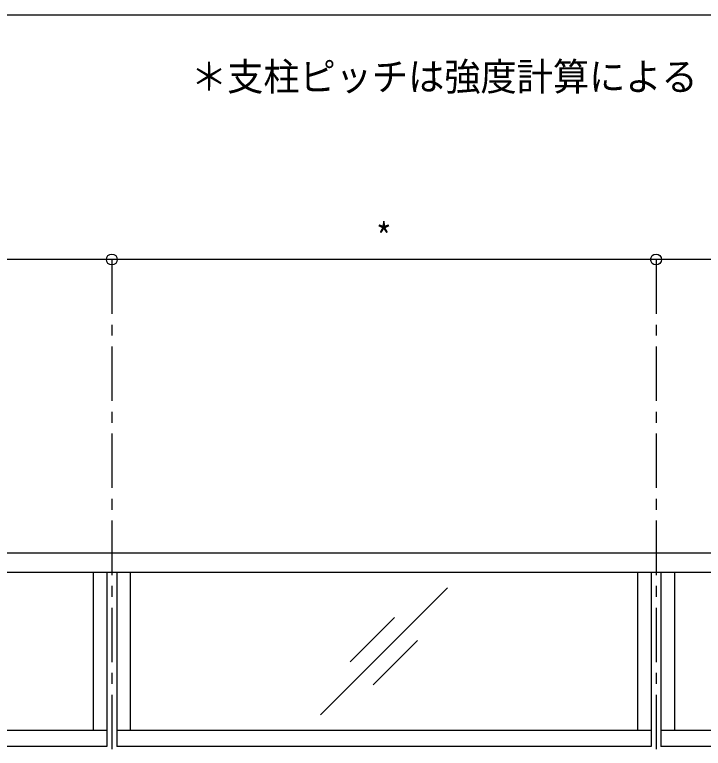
# Model space of a CAD drawing. Units: millimetres at full size, sheet at 1:5; details may follow other scales. Extents: x -1050 to 1050, y -742 to 742.
# Drawn here: x 295.4 to 611.7, y 345.4 to 682.5 of the extents above; entities that cross this region are included whole.
import ezdxf
from ezdxf.enums import TextEntityAlignment as Align

# ---------------------------------------------------------------- set-up
doc = ezdxf.new("R2010")
doc.units = ezdxf.units.MM
doc.header["$LTSCALE"] = 5
doc.linetypes.add('CHAIN1', pattern=[8, 5, -1, 1, -1])
doc.layers.add('0-9_文字', color=3, linetype='Continuous', lineweight=20)
doc.layers.add('1-5_図枠1_1', color=7, linetype='Continuous')
doc.layers.add('1-6_姿図', color=7, linetype='Continuous')
doc.styles.add('ＭＳ ゴシック', font='')
doc.styles.get('ＭＳ ゴシック').set_extended_font_data('MS Gothic')

# ---------------------------------------------------------------- blocks, each defined once
blk = doc.blocks.new('dimension_origin')
at = {"color": 0, "linetype": 'Continuous', "lineweight": -2}
blk.add_circle((0, 0), 1.25, dxfattribs=at)

msp = doc.modelspace()

# ---------------------------------------------------------------- linework, layer by layer
at = {"layer": '1-5_図枠1_1'}
msp.add_line((-990, 682.5), (703.535, 682.5), dxfattribs=at)
at = {"layer": '1-6_姿図'}
for p, q in [((340, 570), (90, 570)), ((590, 570), (340, 570)), ((840, 570), (590, 570)), ((872.5, 435), (-90, 435)), ((-90, 426.25), (872.5, 426.25)), ((331.5, 426.25), (331.5, 353.75)), ((337.75, 426.25), (337.75, 346.25)), ((342.25, 426.25), (342.25, 346.25)), ((348.5, 426.25), (348.5, 353.75)), ((581.5, 426.25), (581.5, 353.75)), ((587.75, 426.25), (587.75, 346.25)), ((592.25, 426.25), (592.25, 346.25)), ((598.5, 426.25), (598.5, 353.75)), ((435.798, 360.832), (494.134, 419.168)), ((449.498, 385.139), (469.827, 405.468)), ((460.104, 374.532), (480.434, 394.861)), ((92.25, 353.75), (337.73, 353.75)), ((342.25, 353.75), (587.75, 353.75)), ((592.25, 353.75), (868.75, 353.75)), ((337.75, 346.25), (92.25, 346.25)), ((587.75, 346.25), (342.25, 346.25)), ((868.75, 346.25), (592.25, 346.25))]:
    msp.add_line(p, q, dxfattribs=at)
at = {"layer": '1-6_姿図', "linetype": 'CHAIN1'}
for p, q in [((340, 570), (340, 120)), ((590, 570), (590, 120))]:
    msp.add_line(p, q, dxfattribs=at)

# ---------------------------------------------------------------- block references
at = {"layer": '1-6_姿図', "xscale": 2, "yscale": 2, "rotation": 180}
for p in [(340, 570), (590, 570)]:
    msp.add_blockref('dimension_origin', p, dxfattribs=at)
at = {"layer": '1-6_姿図', "xscale": 2, "yscale": 2}
for p in [(340, 570), (590, 570)]:
    msp.add_blockref('dimension_origin', p, dxfattribs=at)

# ---------------------------------------------------------------- texts
at = {"layer": '0-9_文字', "style": 'ＭＳ ゴシック', "width": 0.95}
msp.add_text('＊支柱ピッチは強度計算による', height=12.83, dxfattribs=at).set_placement((376.373, 643.751), align=Align.BOTTOM_LEFT)
at = {"layer": '1-6_姿図', "style": 'ＭＳ ゴシック', "width": 0.85}
msp.add_text('*', height=12.83, dxfattribs=at).set_placement((461.25, 570), align=Align.BOTTOM_LEFT)

doc.saveas('drawing.dxf')
